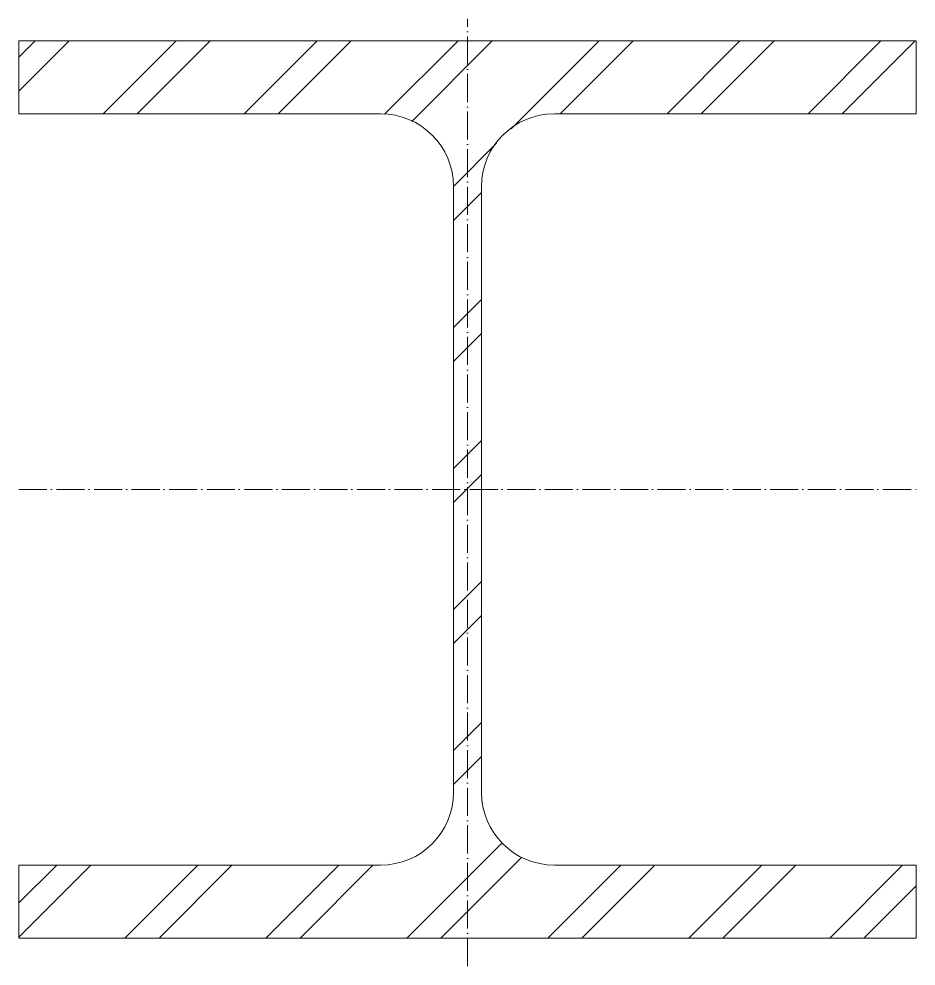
# Model space of a CAD drawing. Header units: metres. Extents: x -80 to 80, y -85 to 84.
import ezdxf

# ---------------------------------------------------------------- set-up
doc = ezdxf.new("R2010")
doc.units = ezdxf.units.M
doc.linetypes.add('MV_hartlijn_staal', pattern=[6.6, 5, -0.8, 0, -0.8])
doc.layers.add('A-DETL-GENF', color=92, linetype='Continuous', lineweight=18)

# ---------------------------------------------------------------- blocks, each defined once
blk = doc.blocks.new('28 Staalprofielen DIN_DIE_DILl 2d - DIL16-4447724-00_0 Basismaterialen')
at = {"layer": 'A-DETL-GENF', "lineweight": 13}
h = blk.add_hatch(dxfattribs=at)
h.set_pattern_fill('FP_476', color=256, style=0, pattern_type=2)
h.set_pattern_definition([(225, (2703.778, 1974.743), (12.57236, -12.57236), []), (225, (2703.778, 1955.693), (12.57236, -12.57236), [])])
h.paths.add_polyline_path([(-80, 80), (-80, 67), (-15.5, 67), (-12.14, 66.56), (-9, 65.26), (-6.31, 63.19), (-4.24, 60.5), (-2.94, 57.36), (-2.5, 54), (-2.5, -54), (-2.94, -57.36), (-4.24, -60.5), (-6.31, -63.19), (-9, -65.26), (-12.14, -66.56), (-15.5, -67), (-80, -67), (-80, -80), (80, -80), (80, -67), (15.5, -67), (12.14, -66.56), (9, -65.26), (6.31, -63.19), (4.24, -60.5), (2.94, -57.36), (2.5, -54), (2.5, 54), (2.94, 57.36), (4.24, 60.5), (6.31, 63.19), (9, 65.26), (12.14, 66.56), (15.5, 67), (80, 67), (80, 80)])
at = {"layer": 'A-DETL-GENF', "linetype": 'MV_hartlijn_staal', "lineweight": 13}
for p, q in [((0, -85), (0, 83.92)), ((-80, 0), (80, 0))]:
    blk.add_line(p, q, dxfattribs=at)
at = {"layer": 'A-DETL-GENF'}
for p, q in [((80, 80), (-80, 80)), ((-80, 80), (-80, 67)), ((80, 80), (-80, 80)), ((-80, 80), (-80, 67)), ((80, 67), (80, 80)), ((80, 80), (80, 67)), ((-80, 67), (-15.5, 67)), ((-80, 67), (-15.5, 67)), ((15.5, 67), (80, 67)), ((80, 67), (15.5, 67)), ((-2.5, 54), (-2.5, -54)), ((-2.5, -54), (-2.5, 54)), ((2.5, -54), (2.5, 54)), ((2.5, -54), (2.5, 54)), ((-15.5, -67), (-80, -67)), ((-80, -67), (-80, -80)), ((-80, -80), (-80, -67)), ((-80, -67), (-15.5, -67)), ((80, -67), (15.5, -67)), ((80, -67), (15.5, -67)), ((80, -80), (80, -67)), ((80, -80), (80, -67)), ((-80, -80), (80, -80)), ((80, -80), (-80, -80))]:
    blk.add_line(p, q, dxfattribs=at)
for centre, start, end in [((-15.5, 54), 360, 90), ((-15.5, 54), 360, 90), ((15.5, 54), 90, 180), ((15.5, 54), 90, 180), ((-15.5, -54), 270, 360), ((-15.5, -54), 270, 0), ((15.5, -54), 180, 270), ((15.5, -54), 180, 270)]:
    blk.add_arc(centre, 13, start, end, dxfattribs=at)

msp = doc.modelspace()

# ---------------------------------------------------------------- block references
msp.add_blockref('28 Staalprofielen DIN_DIE_DILl 2d - DIL16-4447724-00_0 Basismaterialen', (0, 0))

doc.saveas('drawing.dxf')
